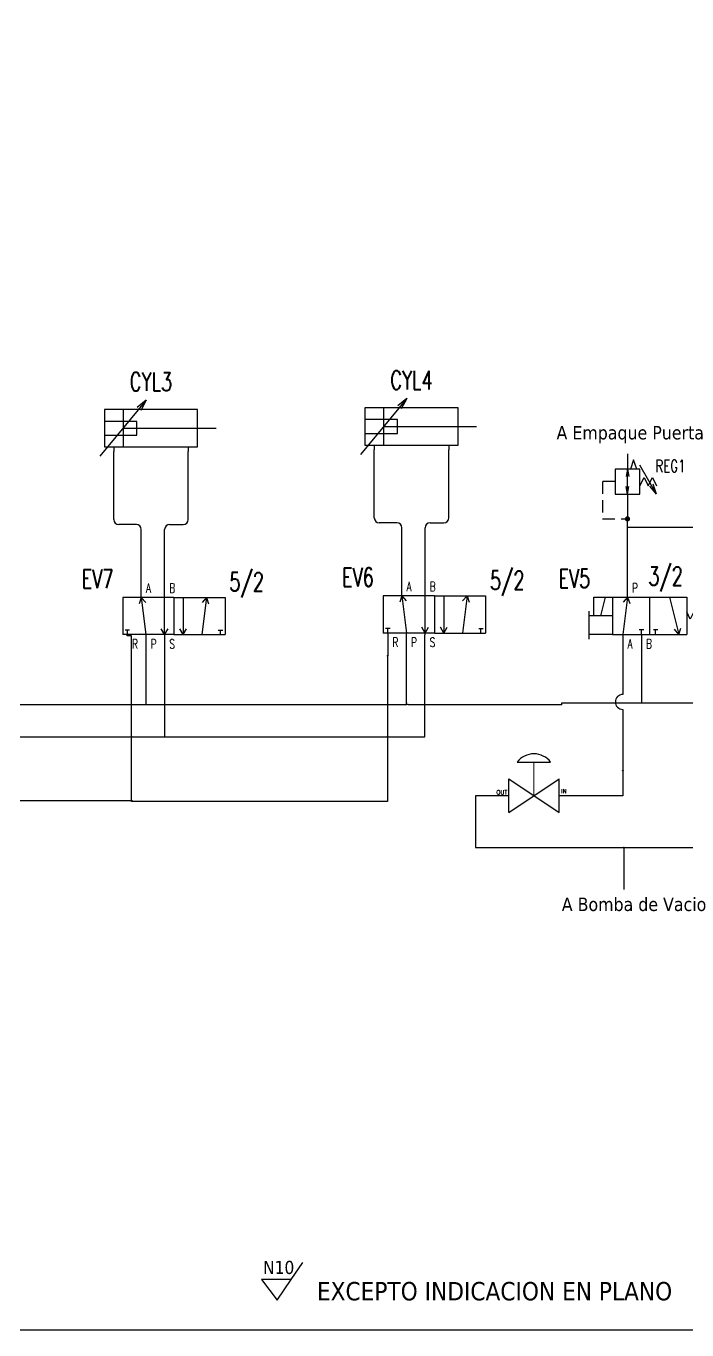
# Model space of a CAD drawing. Header units: millimetres. Extents: x -66 to 265, y 10 to 221.
# Drawn here: x 67.9 to 134.5, y 10 to 141.4 of the extents above; entities that cross this region are included whole.
import ezdxf
from ezdxf.enums import TextEntityAlignment as Align

# ---------------------------------------------------------------- set-up
doc = ezdxf.new("R2010")
doc.units = ezdxf.units.MM
doc.linetypes.add('DASHED', pattern=[0.1875, 0.125, -0.0625])
for name, color, linetype in [('CONTORNO', 179, 'Continuous'), ('DESC', 250, 'Continuous'), ('SYMS', 7, 'Continuous'), ('TAGS', 250, 'Continuous'), ('TERMS', 123, 'Continuous'), ('WIRENO', 250, 'Continuous'), ('WIRES', 7, 'Continuous')]:
    doc.layers.add(name, color=color, linetype=linetype)
doc.styles.add('SLDTEXTSTYLE0', font='tahoma.ttf')
doc.styles.get("Standard").update_dxf_attribs({"font": 'tahoma.ttf'})
doc.styles.add('WD', font='romans.shx')

# ---------------------------------------------------------------- blocks, each defined once
blk = doc.blocks.new('VVL1_5WAY_2POS')
for p, q in [((0.2187, 0), (-0.125, 0)), ((-0.125, 0), (-0.125, -0.25)), ((0, 0), (-0.0144, -0.0426)), ((0, 0), (0.0312, -0.25)), ((0, 0), (0.0297, -0.0338)), ((0.2187, 0), (0.5625, 0)), ((0.1562, -0.25), (0.1562, 0)), ((0.2187, 0), (0.2187, -0.25)), ((0.2812, 0), (0.2812, -0.25)), ((0.4375, 0), (0.4062, -0.25)), ((0.4375, 0), (0.4078, -0.0338)), ((0.4375, 0), (0.4519, -0.0426)), ((0.5625, 0), (0.5625, -0.25)), ((0.2187, -0.25), (-0.125, -0.25)), ((-0.0783, -0.219), (-0.1092, -0.219)), ((-0.0938, -0.25), (-0.0938, -0.219)), ((0.1562, -0.25), (0.1343, -0.2107)), ((0.1562, -0.25), (0.1793, -0.2114)), ((0.2187, -0.25), (0.5625, -0.25)), ((0.2812, -0.25), (0.2593, -0.2107)), ((0.2812, -0.25), (0.3043, -0.2114)), ((0.5158, -0.219), (0.5467, -0.219)), ((0.5312, -0.25), (0.5312, -0.219))]:
    blk.add_line(p, q)
at = {"style": 'WD', "width": 0.7}
for tag, p, height in [('DESC1', (0.75, 0.5), 0.125), ('DESC2', (0.75, 0.3438), 0.125), ('DESC3', (0.75, 0.1875), 0.125), ('TERM01', (0.0312, 0.0312), 0.0625), ('TERM02', (0.1875, 0.0312), 0.0625), ('TERM03', (0.3125, 0.0312), 0.0625), ('TERM04', (0.4688, 0.0312), 0.0625), ('WDTAGALT', (0.75, 0.0312), 0.125), ('TERM05', (-0.0625, -0.3438), 0.0625), ('TERM06', (0.0625, -0.3438), 0.0625), ('TERM07', (0.1875, -0.3438), 0.0625), ('TERM08', (0.3125, -0.3438), 0.0625), ('TERM09', (0.4375, -0.3438), 0.0625), ('TERM10', (0.5625, -0.3438), 0.0625)]:
    blk.add_attdef(tag, p, '', height=height, dxfattribs=at)
for tag, p in [('INST', (-0.1875, 0.375)), ('LOC', (-0.1875, 0.2187)), ('TAG1', (-0.1875, 0.0625)), ('RATING1', (-0.1875, -0.4375))]:
    blk.add_attdef(tag, text='', height=0.125, dxfattribs=at).set_placement(p, align=Align.RIGHT)
at = {"style": 'WD'}
for tag, p, height, flags in [('X2TERM01', (0, 0), 0.005, 1), ('WDTYPE', (0.0625, 0.0625), 0.01, 1), ('X2TERM02', (0.1562, 0), 0.005, 1), ('X2TERM03', (0.2812, 0), 0.005, 1), ('X2TERM04', (0.4375, 0), 0.005, 1), ('WDBLKNAM', (0.499, -0.0625), 0.01, 9), ('FAMILY', (0.5, -0.0938), 0.005, 9), ('X8TERM05', (-0.0938, -0.25), 0.005, 1), ('X8TERM06', (0.0312, -0.25), 0.005, 1), ('X8TERM07', (0.1562, -0.25), 0.005, 1), ('X8TERM08', (0.2812, -0.25), 0.005, 1), ('X8TERM09', (0.4062, -0.25), 0.005, 1), ('X8TERM10', (0.5312, -0.25), 0.005, 1)]:
    blk.add_attdef(tag, p, '', height=height, dxfattribs=dict(at, flags=flags))
at = {"linetype": 'Continuous', "style": 'WD', "flags": 9}
for tag, p in [('CAT', (0.5, -0.125)), ('MFG', (0.5, -0.1562)), ('ASSYCODE', (0.5, -0.1875))]:
    blk.add_attdef(tag, p, '', height=0.005, dxfattribs=at)
at = {"style": 'WD'}
blk.add_attdef('XREF', (0.5625, -0.4375), '', height=0.0625, dxfattribs=at)
blk = doc.blocks.new('VCY1_DBL_VAR_CUSH')
for p, q in [((0.2185, 0.3438), (-0.0935, -0.0313)), ((0.5625, 0.2812), (-0.0625, 0.2812)), ((-0.0625, 0.2812), (-0.0625, 0.0312)), ((0.0625, 0.2812), (0.0625, 0.0312)), ((0.2185, 0.3438), (0.1579, 0.2947)), ((0.2185, 0.3438), (0.1813, 0.2752)), ((0.5625, 0.0312), (0.5625, 0.2812)), ((0.156, 0.2027), (-0.0625, 0.2027)), ((0.156, 0.1092), (0.156, 0.2027)), ((-0.0625, 0.1092), (0.156, 0.1092)), ((0.0625, 0.1562), (0.6875, 0.1562)), ((-0.0625, 0.0312), (0.5625, 0.0312)), ((0, 0.0312), (0, 0)), ((0.5, 0.0312), (0.5, 0))]:
    blk.add_line(p, q)
at = {"style": 'WD', "width": 0.7}
for tag, p in [('INST', (0.25, 0.7188)), ('LOC', (0.25, 0.5625)), ('TAG1', (0.25, 0.4062))]:
    blk.add_attdef(tag, text='', height=0.125, dxfattribs=at).set_placement(p, align=Align.CENTER)
for tag, p in [('DESC1', (-0.1562, 0.1562)), ('DESC2', (-0.1562, 0)), ('DESC3', (-0.1562, -0.1562)), ('WDTAGALT', (-0.1562, -0.3125))]:
    blk.add_attdef(tag, text='', height=0.125, dxfattribs=at).set_placement(p, align=Align.RIGHT)
at = {"style": 'WD'}
for tag, p, height, flags in [('WDBLKNAM', (0.3796, 0.2812), 0.01, 9), ('FAMILY', (0.3965, 0.2511), 0.01, 9), ('X8TERM01', (0, 0), 0.005, 1), ('WDTYPE', (0.0625, 0.0625), 0.01, 1), ('X8TERM02', (0.5, 0), 0.005, 1)]:
    blk.add_attdef(tag, p, '', height=height, dxfattribs=dict(at, flags=flags))
blk.add_attdef('XREF', (0.6562, 0.2188), '', height=0.0625, dxfattribs=at)
at = {"linetype": 'Continuous', "style": 'WD', "flags": 9}
for tag, p in [('ASSYCODE', (0.4218, 0.1701)), ('MFG', (0.4196, 0.1875)), ('CAT', (0.4215, 0.2069))]:
    blk.add_attdef(tag, text='', height=0.01, dxfattribs=at).set_placement(p, align=Align.CENTER)
at = {"style": 'WD', "width": 0.7}
for tag, p, height in [('RATING1', (0.6875, 0), 0.125), ('TERM01', (0.0312, -0.0938), 0.0625), ('TERM02', (0.5312, -0.0938), 0.0625)]:
    blk.add_attdef(tag, p, '', height=height, dxfattribs=at)
blk = doc.blocks.new('WDDOT')
for radius in [0.03, 0.0187, 0.00929]:
    blk.add_circle((0, 0), radius)
blk = doc.blocks.new('VVL1_3WAY_NC_SOL_SPG_RTRN')
for p, q in [((-0.2263, 0), (-0.1013, 0)), ((-0.2263, -0.125), (-0.2263, 0)), ((-0.1785, -0.125), (-0.1473, 0)), ((-0.1013, 0), (0.3987, 0)), ((-0.1013, 0), (-0.1013, -0.25)), ((0, 0), (-0.0312, -0.25)), ((0, 0), (-0.029, -0.0344)), ((0, 0), (0.0153, -0.0423)), ((0.1487, 0), (0.1487, -0.25)), ((0.2812, 0), (0.3438, -0.25)), ((0.3987, 0), (0.3987, -0.25)), ((-0.2573, -0.2815), (-0.2573, -0.094)), ((-0.1013, -0.125), (-0.2573, -0.125)), ((0.4205, -0.1475), (0.3987, -0.098)), ((0.4449, -0.098), (0.4205, -0.1475)), ((0.4674, -0.1471), (0.4449, -0.098)), ((0.4914, -0.098), (0.4674, -0.1471)), ((-0.1013, -0.25), (-0.2573, -0.25)), ((-0.1013, -0.25), (0.3987, -0.25)), ((0.1092, -0.219), (0.0783, -0.219)), ((0.0938, -0.25), (0.0938, -0.219)), ((0.2046, -0.219), (0.1736, -0.219)), ((0.1891, -0.25), (0.1891, -0.219)), ((0.3438, -0.25), (0.3148, -0.2156)), ((0.3438, -0.25), (0.3591, -0.2077))]:
    blk.add_line(p, q)
at = {"style": 'WD', "width": 0.7}
for tag, p, height in [('DESC1', (0.5938, 0.5312), 0.125), ('DESC2', (0.5938, 0.375), 0.125), ('DESC3', (0.5938, 0.2188), 0.125), ('WDTAGALT', (0.5938, 0.0625), 0.125), ('TERM01', (0.0312, 0.0312), 0.0625), ('TERM02', (0.3125, 0.0312), 0.0625), ('TERM08', (0.5312, -0.1562), 0.0625), ('RATING1', (0.6562, -0.3125), 0.125), ('TERM03', (0, -0.3438), 0.0625), ('TERM04', (0.125, -0.3438), 0.0625), ('TERM05', (0.2188, -0.3438), 0.0625), ('TERM06', (0.375, -0.3438), 0.0625)]:
    blk.add_attdef(tag, p, '', height=height, dxfattribs=at)
for tag, height, p in [('INST', 0.125, (-0.25, 0.375)), ('LOC', 0.125, (-0.25, 0.2188)), ('TAG1', 0.125, (-0.25, 0.0625)), ('TERM07', 0.0625, (-0.3125, -0.1562))]:
    blk.add_attdef(tag, text='', height=height, dxfattribs=at).set_placement(p, align=Align.RIGHT)
at = {"style": 'WD'}
for tag, p, height, flags in [('X2TERM01', (0, 0), 0.005, 1), ('WDTYPE', (0.0625, 0.0625), 0.01, 1), ('X2TERM02', (0.2812, 0), 0.005, 1), ('WDBLKNAM', (-0.0635, -0.0312), 0.01, 9), ('FAMILY', (-0.0625, -0.0625), 0.01, 9), ('X8TERM03', (-0.0312, -0.25), 0.005, 1), ('X8TERM04', (0.0938, -0.25), 0.005, 1), ('X8TERM05', (0.1875, -0.25), 0.005, 1), ('X8TERM06', (0.3438, -0.25), 0.005, 1)]:
    blk.add_attdef(tag, p, '', height=height, dxfattribs=dict(at, flags=flags))
at = {"linetype": 'Continuous', "style": 'WD', "flags": 9}
for tag, p in [('CAT', (-0.0625, -0.0938)), ('ASSYCODE', (-0.0625, -0.1562)), ('MFG', (-0.0625, -0.125))]:
    blk.add_attdef(tag, p, '', height=0.01, dxfattribs=at)
at = {"style": 'WD'}
blk.add_attdef('XREF', text='', height=0.0625, dxfattribs=at).set_placement((-0.0938, -0.375), align=Align.RIGHT)
blk = doc.blocks.new('HGVA1_DIAPHRAGM_VALVE2')
at = {"color": 7, "linetype": 'Continuous', "lineweight": 0, "ltscale": 3.2258}
for p, q in [((-0.25, 0.5), (0.25, 0.5)), ((0, 0), (0, 0.5))]:
    blk.add_line(p, q, dxfattribs=at)
for p, q in [((-0.375, -0.25), (-0.375, 0.25)), ((-0.375, -0.25), (0.375, 0.25)), ((-0.375, 0.25), (0.375, -0.25)), ((0.375, -0.25), (0.375, 0.25))]:
    blk.add_line(p, q)
at = {"ltscale": 25.4, "flags": 128}
blk.add_lwpolyline([(0.25, 0.5, 0.5), (-0.25, 0.5)], format="xyb", close=True, dxfattribs=at)
at = {"style": 'WD', "flags": 1}
for tag, p in [('INST', (-0.469, 0.748)), ('LOC', (-0.469, 0.587)), ('TAG1', (-0.469, 0.378))]:
    blk.add_attdef(tag, text='', height=0.125, dxfattribs=at).set_placement(p, align=Align.RIGHT)
at = {"style": 'WD'}
blk.add_attdef('XREF', text='', height=0.0625, rotation=0.0625, dxfattribs=at).set_placement((0.518, 0.271), align=Align.TOP_CENTER)
blk.add_attdef('TERM01', text='', height=0.0625, dxfattribs=at).set_placement((-0.399, 0.018), align=Align.RIGHT)
for tag, p, height in [('X4TERM01', (-0.375, 0), 0.005), ('X1TERM02', (0.375, 0), 0.005), ('TERM02', (0.406, 0.036), 0.0625), ('RATING1', (0.388, -0.162), 0.125), ('DESC1', (0.388, -0.378), 0.125), ('DESC2', (0.388, -0.562), 0.125), ('DESC3', (0.388, -0.752), 0.125), ('WDTAGALT', (0.388, -0.907), 0.125)]:
    blk.add_attdef(tag, p, '', height=height, dxfattribs=at)
at = {"style": 'WD', "flags": 1}
for tag, p in [('WDTYPE', (-0.154, -0.127)), ('FAMILY', (-0.143, -0.17)), ('CAT', (-0.143, -0.215)), ('MFG', (-0.141, -0.246)), ('ASSYCODE', (-0.113, -0.275))]:
    blk.add_attdef(tag, text='', height=0.01, dxfattribs=at).set_placement(p, align=Align.CENTER)
blk = doc.blocks.new('VVL1_AIR_PRESS_REG')
for p, q in [((0, 0), (0, -0.167)), ((0.062, -0.063), (0.031, -0.156)), ((0.094, -0.156), (0.062, -0.063)), ((-0.125, -0.156), (-0.125, -0.407)), ((0.125, -0.156), (-0.125, -0.156)), ((0, -0.156), (-0.015, -0.231)), ((0, -0.156), (0.015, -0.231)), ((0.102, -0.156), (0.018, -0.156)), ((0.125, -0.407), (0.125, -0.156)), ((0.125, -0.323), (0.167, -0.239)), ((0.167, -0.239), (0.209, -0.323)), ((0.209, -0.323), (0.251, -0.239)), ((0.251, -0.239), (0.292, -0.323)), ((0, -0.407), (-0.015, -0.332)), ((0, -0.407), (0.015, -0.332)), ((0.292, -0.407), (0.224, -0.328)), ((0.292, -0.407), (0.259, -0.308)), ((-0.125, -0.407), (0.125, -0.407)), ((0, -0.406), (0, -0.657))]:
    blk.add_line(p, q)
at = {"linetype": 'DASHED'}
for p, q in [((-0.251, -0.281), (-0.251, -0.657)), ((-0.125, -0.281), (-0.251, -0.281)), ((-0.251, -0.657), (0, -0.657))]:
    blk.add_line(p, q, dxfattribs=at)
for points in [[(0.292, -0.407), (0.125, -0.114), (0.125, -0.114)], [(0, -0.407), (0, -0.156), (0, -0.156)]]:
    blk.add_lwpolyline(points)
at = {"const_width": 0.0267}
blk.add_lwpolyline([(0, -0.644, 1), (0, -0.67, 1)], format="xyb", close=True, dxfattribs=at)
at = {"style": 'WD', "width": 0.7}
for tag, p in [('INST', (0.281, 0.125)), ('LOC', (0.281, -0.031)), ('TAG1', (0.281, -0.188)), ('DESC1', (0.281, -0.594)), ('DESC2', (0.281, -0.75)), ('DESC3', (0.281, -0.906)), ('WDTAGALT', (0.281, -1.062))]:
    blk.add_attdef(tag, p, '', height=0.125, dxfattribs=at)
for tag, height, p in [('TERM01', 0.0625, (-0.024, 0)), ('RATING1', 0.125, (-0.194, -0.188)), ('TERM02', 0.0625, (-0.031, -0.781))]:
    blk.add_attdef(tag, text='', height=height, dxfattribs=at).set_placement(p, align=Align.RIGHT)
at = {"style": 'WD'}
for tag, p, height, flags in [('X2TERM01', (0, 0), 0.005, 1), ('WDTYPE', (0.062, 0.062), 0.01, 1), ('WDBLKNAM', (-0.188, -0.438), 0.01, 9), ('FAMILY', (-0.188, -0.469), 0.01, 9), ('X8TERM02', (0, -0.656), 0.005, 1)]:
    blk.add_attdef(tag, p, '', height=height, dxfattribs=dict(at, flags=flags))
blk.add_attdef('XREF', text='', height=0.0625, dxfattribs=at).set_placement((-0.344, -0.438), align=Align.RIGHT)
at = {"linetype": 'Continuous', "style": 'WD', "flags": 9}
for tag, p in [('CAT', (-0.188, -0.5)), ('MFG', (-0.188, -0.531)), ('ASSYCODE', (-0.188, -0.562))]:
    blk.add_attdef(tag, p, '', height=0.01, dxfattribs=at)

msp = doc.modelspace()

# ---------------------------------------------------------------- hatches: boundary and pattern name
at = {"layer": 'WIRENO'}
h = msp.add_hatch(dxfattribs=at)
h.set_pattern_fill('AR-CONC', color=256)
h.set_pattern_definition([(50, (-135.13, 26.59), (182.185, -15.94), [19.05, -209.55]), (355, (-135.13, 26.6), (-35.24, 191.06), [15.24, -167.64]), (100.45, (-119.95, 25.26), (146.94, 175.12), [16.19, -178.09]), (46.18, (-135.13, 77.4), (271.08, -42.04), [28.57, -314.32]), (96.64, (-112.54, 73.9), (237.4, 247.43), [24.29, -267.14]), (351.18, (-135.13, 77.4), (237.4, 247.43), [22.86, -251.46]), (21, (-109.73, 64.69), (151.614, -102.265), [19.05, -209.55]), (326, (-109.73, 64.7), (61.8, 184.19), [15.24, -167.64]), (71.45, (-97.1, 56.17), (213.42, 81.92), [16.19, -178.09]), (37.5, (-135.13, 26.59), (3.089, 84.555), [0, -165.608, 0, -170.18, 0, -168.275]), (7.5, (-135.13, 26.59), (66.82, 100.18), [0, -97.028, 0, -161.798, 0, -64.135]), (327.5, (-191.77, 26.59), (135.59, -5.729), [0, -63.5, 0, -198.12, 0, -262.89]), (317.5, (-217.17, 26.59), (148.13, 25.426), [0, -82.55, 0, -131.572, 0, -186.69])])
h.paths.add_polyline_path([(6.04, 219.76), (2.98, 219.76), (2.98, 221.25), (0.88, 219.16), (2.98, 217.05), (2.98, 218.26), (6.04, 218.26)])
h.paths.add_polyline_path([(-36.14, 149.05), (-39.21, 149.05), (-39.21, 150.55), (-41.3, 148.45), (-39.21, 146.35), (-39.21, 147.55), (-36.14, 147.55)])
h.paths.add_polyline_path([(-63.13, 165.85), (-64.63, 165.86), (-64.63, 162.79), (-66.13, 162.79), (-64.04, 160.69), (-61.93, 162.79), (-63.13, 162.79)])
h.paths.add_polyline_path([(-59.54, 130.73), (-60.74, 130.73), (-60.74, 133.79), (-62.24, 133.79), (-62.24, 130.73), (-63.74, 130.73), (-61.65, 128.63)])
h.paths.add_polyline_path([(-6.3, 128.32), (-8.41, 126.22), (-7.21, 126.22), (-7.21, 123.15), (-5.7, 123.15), (-5.7, 126.22), (-4.21, 126.22)])
h.paths.add_polyline_path([(71.8, 74.09), (69.7, 76.2), (69.7, 75), (66.64, 75), (66.64, 73.5), (69.7, 73.5), (69.7, 72)])
h.paths.add_polyline_path([(98.67, 123.07), (96.57, 120.98), (98.67, 118.87), (98.67, 120.07), (101.73, 120.07), (101.73, 121.57), (98.67, 121.57)])
h = msp.add_hatch(dxfattribs=at)
h.set_pattern_fill('AR-CONC', color=256, scale=0.5)
h.set_pattern_definition([(50, (26.89, 57.81), (91.09, -7.97), [9.525, -104.775]), (355, (26.89, 57.81), (-17.62, 95.53), [7.62, -83.82]), (100.45, (34.485, 57.15), (73.47, 87.56), [8.095, -89.045]), (46.18, (26.89, 83.21), (135.54, -21.02), [14.29, -157.16]), (96.64, (38.19, 81.46), (118.7, 123.71), [12.14, -133.57]), (351.18, (26.9, 83.21), (118.7, 123.71), [11.43, -125.73]), (21, (39.59, 76.86), (75.81, -51.13), [9.525, -104.775]), (326, (39.59, 76.86), (30.9, 92.09), [7.62, -83.82]), (71.45, (45.91, 72.6), (106.71, 40.96), [8.095, -89.045]), (37.5, (26.894, 57.81), (1.544, 42.278), [0, -82.804, 0, -85.09, 0, -84.1375]), (7.5, (26.894, 57.81), (33.41, 50.09), [0, -48.514, 0, -80.899, 0, -32.0675]), (327.5, (-1.427, 57.81), (67.795, -2.864), [0, -31.75, 0, -99.06, 0, -131.445]), (317.5, (-14.13, 57.81), (74.065, 12.713), [0, -41.275, 0, -65.786, 0, -93.345])])
h.paths.add_polyline_path([(71.1, 134.1), (73.2, 136.2), (72, 136.2), (72, 139.26), (70.5, 139.26), (70.5, 136.2), (69, 136.2)])
h = msp.add_hatch(dxfattribs=at)
h.set_pattern_fill('AR-CONC', color=256)
h.paths.add_polyline_path([(101.3, 138.28), (101.3, 137.08), (98.24, 137.08), (98.24, 135.57), (101.31, 135.57), (101.31, 134.08), (103.4, 136.17)])
h.paths.add_polyline_path([(97.73, 116.8), (96.23, 116.8), (96.23, 113.73), (94.73, 113.73), (96.82, 111.64), (98.93, 113.73), (97.73, 113.73)])
h.paths.add_polyline_path([(121.65, 101.49), (119.55, 99.4), (121.65, 97.29), (121.65, 98.49), (124.72, 98.49), (124.72, 99.99), (121.65, 99.99)])
h.paths.add_polyline_path([(100.12, 84.73), (98.62, 84.73), (98.62, 81.67), (97.12, 81.67), (99.21, 79.57), (101.32, 81.67), (100.12, 81.67)])
h.paths.add_polyline_path([(204.83, 49.61), (204.83, 48.41), (201.77, 48.41), (201.77, 46.9), (204.83, 46.9), (204.83, 45.41), (206.93, 47.5)])
h.paths.add_polyline_path([(236.86, 94.98), (233.8, 94.98), (233.8, 96.48), (231.7, 94.39), (233.8, 92.28), (233.8, 93.48), (236.86, 93.48)])
h = msp.add_hatch(dxfattribs=at)
h.set_pattern_fill('AR-CONC', color=256, scale=0.5)
h.set_pattern_definition([(50, (52.46, 43.38), (91.09, -7.97), [9.525, -104.775]), (355, (52.46, 43.38), (-17.62, 95.53), [7.62, -83.82]), (100.45, (60.05, 42.714), (73.47, 87.56), [8.095, -89.045]), (46.18, (52.46, 68.78), (135.54, -21.02), [14.29, -157.16]), (96.64, (63.76, 67.03), (118.7, 123.71), [12.14, -133.57]), (351.18, (52.46, 68.78), (118.7, 123.71), [11.43, -125.73]), (21, (65.16, 62.43), (75.81, -51.13), [9.525, -104.775]), (326, (65.16, 62.43), (30.9, 92.09), [7.62, -83.82]), (71.45, (71.48, 58.17), (106.71, 40.96), [8.095, -89.045]), (37.5, (52.46, 43.38), (1.544, 42.278), [0, -82.804, 0, -85.09, 0, -84.1375]), (7.5, (52.46, 43.38), (33.41, 50.09), [0, -48.514, 0, -80.899, 0, -32.0675]), (327.5, (24.14, 43.38), (67.795, -2.864), [0, -31.75, 0, -99.06, 0, -131.445]), (317.5, (11.44, 43.38), (74.065, 12.713), [0, -41.275, 0, -65.786, 0, -93.345])])
h.paths.add_polyline_path([(95.92, 120.96), (98.99, 120.96), (98.99, 122.46), (95.92, 122.46), (95.92, 123.96), (93.83, 121.86), (95.92, 119.76)])
h = msp.add_hatch(dxfattribs=at)
h.set_pattern_fill('AR-CONC', color=256, scale=0.5)
h.set_pattern_definition([(50, (29.284, 25.75), (91.09, -7.97), [9.525, -104.775]), (355, (29.28, 25.75), (-17.62, 95.53), [7.62, -83.82]), (100.45, (36.875, 25.09), (73.47, 87.56), [8.095, -89.045]), (46.18, (29.28, 51.15), (135.54, -21.02), [14.29, -157.16]), (96.64, (40.58, 49.4), (118.7, 123.71), [12.14, -133.57]), (351.18, (29.28, 51.15), (118.7, 123.71), [11.43, -125.73]), (21, (41.984, 44.8), (75.81, -51.13), [9.525, -104.775]), (326, (41.98, 44.8), (30.9, 92.09), [7.62, -83.82]), (71.45, (48.3, 40.54), (106.71, 40.96), [8.095, -89.045]), (37.5, (29.284, 25.75), (1.544, 42.278), [0, -82.804, 0, -85.09, 0, -84.1375]), (7.5, (29.284, 25.75), (33.41, 50.09), [0, -48.514, 0, -80.899, 0, -32.0675]), (327.5, (0.963, 25.75), (67.795, -2.864), [0, -31.75, 0, -99.06, 0, -131.445]), (317.5, (-11.74, 25.75), (74.065, 12.713), [0, -41.275, 0, -65.786, 0, -93.345])])
h.paths.add_polyline_path([(73.49, 102.04), (75.59, 104.14), (74.39, 104.14), (74.39, 107.2), (72.89, 107.2), (72.89, 104.14), (71.39, 104.14)])
h = msp.add_hatch(dxfattribs=at)
h.set_pattern_fill('AR-CONC', color=256, scale=0.5)
h.set_pattern_definition([(50, (83.924, 21.13), (91.09, -7.97), [9.525, -104.775]), (355, (83.92, 21.13), (-17.62, 95.53), [7.62, -83.82]), (100.45, (91.515, 20.464), (73.47, 87.56), [8.095, -89.045]), (46.18, (83.92, 46.53), (135.54, -21.02), [14.29, -157.16]), (96.64, (95.22, 44.78), (118.7, 123.71), [12.14, -133.57]), (351.18, (83.92, 46.53), (118.7, 123.71), [11.43, -125.73]), (21, (96.624, 40.18), (75.81, -51.13), [9.525, -104.775]), (326, (96.62, 40.18), (30.9, 92.09), [7.62, -83.82]), (71.45, (102.94, 35.92), (106.71, 40.96), [8.095, -89.045]), (37.5, (83.924, 21.13), (1.544, 42.278), [0, -82.804, 0, -85.09, 0, -84.1375]), (7.5, (83.924, 21.13), (33.41, 50.09), [0, -48.514, 0, -80.899, 0, -32.0675]), (327.5, (55.603, 21.13), (67.795, -2.864), [0, -31.75, 0, -99.06, 0, -131.445]), (317.5, (42.903, 21.13), (74.065, 12.713), [0, -41.275, 0, -65.786, 0, -93.345])])
h.paths.add_polyline_path([(129.43, 99.63), (130.92, 99.63), (128.83, 101.72), (126.72, 99.63), (127.93, 99.63), (127.93, 96.56), (129.43, 96.56)])

# ---------------------------------------------------------------- linework, layer by layer
at = {"color": 7, "linetype": 'Continuous'}
msp.add_line((15, 10), (265, 10), dxfattribs=at)
at = {"layer": 'CONTORNO'}
for p, q in [((94.61, 15.07), (95.78, 16.79)), ((91.62, 15.07), (93.19, 13.01)), ((94.61, 15.07), (91.62, 15.07)), ((93.19, 13.01), (94.61, 15.07))]:
    msp.add_line(p, q, dxfattribs=at)
at = {"layer": 'WIRES'}
for p, q in [((102.99, 91.82), (102.99, 98.68)), ((110.49, 91.82), (110.49, 98.68)), ((76.74, 91.66), (76.74, 98.51)), ((84.24, 91.66), (84.24, 98.51)), ((128.5, 94.15), (128.46, 94.15)), ((79.02, 91.16), (77.24, 91.16)), ((79.52, 83.81), (79.52, 90.66)), ((81.87, 83.81), (81.87, 90.66)), ((82.37, 91.16), (83.74, 91.16)), ((105.27, 91.32), (103.49, 91.32)), ((105.77, 83.97), (105.77, 90.82)), ((108.11, 83.97), (108.11, 90.82)), ((108.61, 91.32), (109.99, 91.32)), ((128.5, 83.83), (128.5, 91.73)), ((128.52, 90.89), (138.95, 90.89)), ((104.36, 80.22), (104.36, 77.93)), ((106.24, 73.01), (106.24, 80.22)), ((108.11, 80.04), (108.11, 80.22)), ((78.08, 79.94), (78.08, 80)), ((78.08, 80), (78.12, 80)), ((78.54, 79.94), (78.08, 79.94)), ((78.12, 80), (78.12, 80.06)), ((78.54, 73.05), (78.54, 79.94)), ((79.99, 80.06), (79.99, 73)), ((81.87, 80.06), (81.87, 73.05)), ((108.07, 73.05), (108.07, 80.04)), ((108.07, 80.04), (108.11, 80.04)), ((128.03, 80.08), (128.03, 74.03)), ((129.91, 80.08), (129.91, 73.2)), ((104.36, 77.93), (104.33, 77.93)), ((104.33, 77.93), (104.33, 73.05)), ((70.75, 73), (55.29, 73)), ((79.99, 73), (70.62, 73)), ((78.54, 63.35), (78.54, 72.95)), ((106.23, 73), (79.99, 73)), ((81.87, 72.95), (81.87, 69.77)), ((104.33, 72.95), (104.33, 63.23)), ((106.42, 73.01), (106.24, 73.01)), ((121.88, 73), (106.42, 73)), ((108.07, 69.77), (108.07, 72.95)), ((121.88, 73), (121.88, 73.2)), ((121.88, 73.2), (205.86, 73.2)), ((128.03, 72.53), (128.03, 66.34)), ((53.27, 69.77), (78.49, 69.77)), ((78.59, 69.77), (104.28, 69.77)), ((104.38, 69.77), (108.07, 69.77)), ((128.03, 66.34), (128.03, 63.83)), ((53.22, 63.35), (78.54, 63.35)), ((78.54, 63.23), (78.54, 63.35)), ((104.33, 63.23), (78.54, 63.23)), ((116.54, 63.83), (113.19, 63.83)), ((113.19, 63.83), (113.19, 58.61)), ((128.03, 63.83), (121.6, 63.83)), ((113.19, 58.61), (140.49, 58.61)), ((128.12, 58.61), (128.12, 54.38))]:
    msp.add_line(p, q, dxfattribs=at)
for centre, radius, start, end in [((77.24, 91.66), 0.5, 180, 270), ((79.02, 90.66), 0.5, 0, 90), ((82.37, 90.66), 0.5, 90, 180), ((83.74, 91.66), 0.5, 270, 0), ((103.49, 91.82), 0.5, 180, 270), ((105.27, 90.82), 0.5, 0, 90), ((108.61, 90.82), 0.5, 90, 180), ((109.99, 91.82), 0.5, 270, 0), ((128.03, 73.28), 0.75, 90, 270), ((78.54, 73), 0.05, 90, 270), ((81.87, 73), 0.05, 90, 270), ((104.33, 73), 0.05, 90, 270), ((108.07, 73), 0.05, 90, 270), ((78.54, 69.77), 0.05, 0, 180), ((104.33, 69.77), 0.05, 0, 180)]:
    msp.add_arc(centre, radius, start, end, dxfattribs=at)

# ---------------------------------------------------------------- block references
at = {"layer": 'SYMS'}
ref = msp.add_blockref('VCY1_DBL_VAR_CUSH', (76.74, 98.51), dxfattribs=dict(at, xscale=15, yscale=15, zscale=15))
ref.add_attrib('TAG1', 'CYL3', dxfattribs={"layer": 'TAGS', "height": 1.875, "style": 'WD', "width": 0.7}).set_placement((80.49, 104.61), align=Align.CENTER)
ref = msp.add_blockref('VCY1_DBL_VAR_CUSH', (102.99, 98.68), dxfattribs=dict(at, xscale=15, yscale=15, zscale=15))
ref.add_attrib('TAG1', 'CYL4', dxfattribs={"layer": 'TAGS', "height": 1.875, "style": 'WD', "width": 0.7}).set_placement((106.74, 104.77), align=Align.CENTER)
ref = msp.add_blockref('VVL1_AIR_PRESS_REG', (128.5, 98.29), dxfattribs=dict(at, xscale=10, yscale=10, zscale=10))
ref.add_attrib('TAG1', 'REG1', (131.31, 96.42), dxfattribs={"layer": 'TAGS', "height": 1.25, "style": 'WD', "width": 0.7})
at = {"layer": 'SYMS', "xscale": 0.5, "yscale": 0.5, "zscale": 0.5}
for p in [(128.5, 90.89), (106.24, 73.16), (106.24, 73.01)]:
    msp.add_blockref('WDDOT', p, dxfattribs=at)
at = {"layer": 'SYMS'}
ref = msp.add_blockref('VVL1_5WAY_2POS', (105.77, 83.97), dxfattribs=dict(at, xscale=15, yscale=15, zscale=15))
ref.add_attrib('TERM02', 'B', (108.58, 84.44), dxfattribs={"layer": 'TERMS', "height": 0.938, "style": 'WD', "width": 0.7})
ref.add_attrib('TERM07', 'S', (108.58, 78.82), dxfattribs={"layer": 'TERMS', "height": 0.938, "style": 'WD', "width": 0.7})
ref.add_attrib('TERM05', 'R', (104.83, 78.82), dxfattribs={"layer": 'TERMS', "height": 0.938, "style": 'WD', "width": 0.7})
ref.add_attrib('TERM06', 'P', (106.7, 78.82), dxfattribs={"layer": 'TERMS', "height": 0.938, "style": 'WD', "width": 0.7})
ref.add_attrib('TAG1', 'EV6', dxfattribs={"layer": 'TAGS', "height": 1.875, "style": 'WD', "width": 0.7}).set_placement((102.95, 84.91), align=Align.RIGHT)
ref.add_attrib('TERM01', 'A', (106.24, 84.44), dxfattribs={"layer": 'TERMS', "height": 0.938, "style": 'WD', "width": 0.7})
ref.add_attrib('DESC1', '5/2', (114.64, 84.6), dxfattribs={"layer": 'DESC', "height": 1.875, "style": 'WD', "width": 0.7})
ref = msp.add_blockref('VVL1_3WAY_NC_SOL_SPG_RTRN', (128.5, 83.83), dxfattribs=dict(at, xscale=15, yscale=15, zscale=15))
ref.add_attrib('TERM03', 'A', (128.5, 78.67), dxfattribs={"layer": 'TERMS', "height": 0.938, "style": 'WD', "width": 0.7})
ref.add_attrib('TERM04', 'B', (130.38, 78.67), dxfattribs={"layer": 'TERMS', "height": 0.938, "style": 'WD', "width": 0.7})
ref.add_attrib('TERM01', 'P', (128.97, 84.3), dxfattribs={"layer": 'TERMS', "height": 0.938, "style": 'WD', "width": 0.7})
ref.add_attrib('TAG1', 'EV5', dxfattribs={"layer": 'TAGS', "height": 1.875, "style": 'WD', "width": 0.7}).set_placement((124.75, 84.77), align=Align.RIGHT)
ref.add_attrib('DESC1', '3/2', (130.59, 85.02), dxfattribs={"layer": 'DESC', "height": 1.875, "style": 'WD', "width": 0.7})
ref = msp.add_blockref('VVL1_5WAY_2POS', (79.52, 83.81), dxfattribs=dict(at, xscale=15, yscale=15, zscale=15))
ref.add_attrib('TERM02', 'B', (82.34, 84.28), dxfattribs={"layer": 'TERMS', "height": 0.938, "style": 'WD', "width": 0.7})
ref.add_attrib('TERM07', 'S', (82.34, 78.65), dxfattribs={"layer": 'TERMS', "height": 0.938, "style": 'WD', "width": 0.7})
ref.add_attrib('TERM05', 'R', (78.59, 78.65), dxfattribs={"layer": 'TERMS', "height": 0.938, "style": 'WD', "width": 0.7})
ref.add_attrib('TERM06', 'P', (80.46, 78.65), dxfattribs={"layer": 'TERMS', "height": 0.938, "style": 'WD', "width": 0.7})
ref.add_attrib('TAG1', 'EV7', dxfattribs={"layer": 'TAGS', "height": 1.875, "style": 'WD', "width": 0.7}).set_placement((76.71, 84.75), align=Align.RIGHT)
ref.add_attrib('TERM01', 'A', (79.99, 84.28), dxfattribs={"layer": 'TERMS', "height": 0.938, "style": 'WD', "width": 0.7})
ref.add_attrib('DESC1', '5/2', (88.39, 84.44), dxfattribs={"layer": 'DESC', "height": 1.875, "style": 'WD', "width": 0.7})
for p in [(104.33, 77.93), (70.62, 73), (79.99, 73), (129.91, 73.2), (81.87, 69.77), (128.03, 66.34), (78.54, 63.35), (128.12, 58.61)]:
    msp.add_blockref('WDDOT', p, dxfattribs=at)
ref = msp.add_blockref('HGVA1_DIAPHRAGM_VALVE2', (119.07, 63.83), dxfattribs=dict(at, xscale=6.749999999999999, yscale=6.749999999999999, zscale=6.749999999999999))
ref.add_attrib('TERM01', 'OUT', dxfattribs={"layer": 'TERMS', "height": 0.422, "style": 'WD'}).set_placement((116.38, 63.95), align=Align.RIGHT)
ref.add_attrib('TERM02', 'IN', (121.82, 64.07), dxfattribs={"layer": 'TERMS', "height": 0.422, "style": 'WD'})

# ---------------------------------------------------------------- texts
at = {"char_height": 1.35, "attachment_point": 1}
for s, width, insert in [('\\A1;A Empaque Puerta', 15.5344, (121.35, 101.08)), ('\\A1;A Bomba de Vacio', 35.722, (121.88, 53.56))]:
    msp.add_mtext_dynamic_manual_height_columns(s, width=width, gutter_width=1, heights=[0], dxfattribs=dict(at, insert=insert))
at = {"layer": 'CONTORNO', "insert": (91.78, 16.96), "char_height": 1.323, "attachment_point": 1, "style": 'SLDTEXTSTYLE0'}
msp.add_mtext('N10', dxfattribs=at)
at = {"layer": 'CONTORNO', "color": 7, "insert": (133, 14.83), "char_height": 1.8521, "attachment_point": 3, "style": 'SLDTEXTSTYLE0'}
msp.add_mtext('EXCEPTO INDICACION EN PLANO', dxfattribs=at)

doc.saveas('drawing.dxf')
